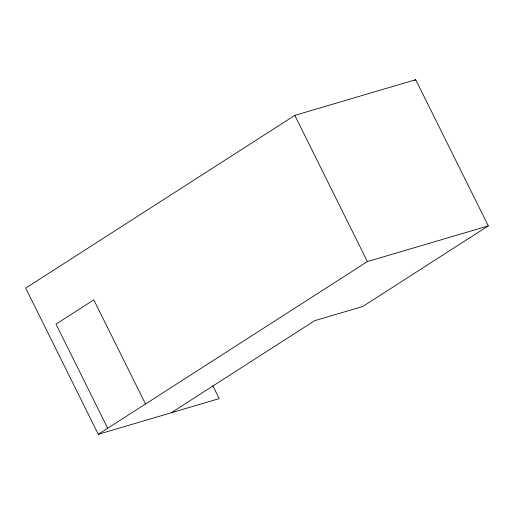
<?xml version="1.0" encoding="UTF-8"?>
<svg xmlns="http://www.w3.org/2000/svg" width="514" height="514" viewBox="0 0 514 514"><rect width="100%" height="100%" fill="white"/><g stroke="black" fill="none" stroke-linecap="round" stroke-linejoin="round"><path stroke-width="0.77" d="M171.149 412.8L314.658 320.691L362.704 306.511L488.3 225.897L415.723 79.696L294.805 115.38L25.7 288.103L98.277 434.304L219.195 398.62L212.802 385.738M414.374 80.563L415.723 79.696M98.277 434.304L367.381 261.581L488.3 225.897M294.805 115.38L367.381 261.581M145.501 403.991L93.811 299.874L56.013 324.135L107.702 428.252"/></g></svg>
